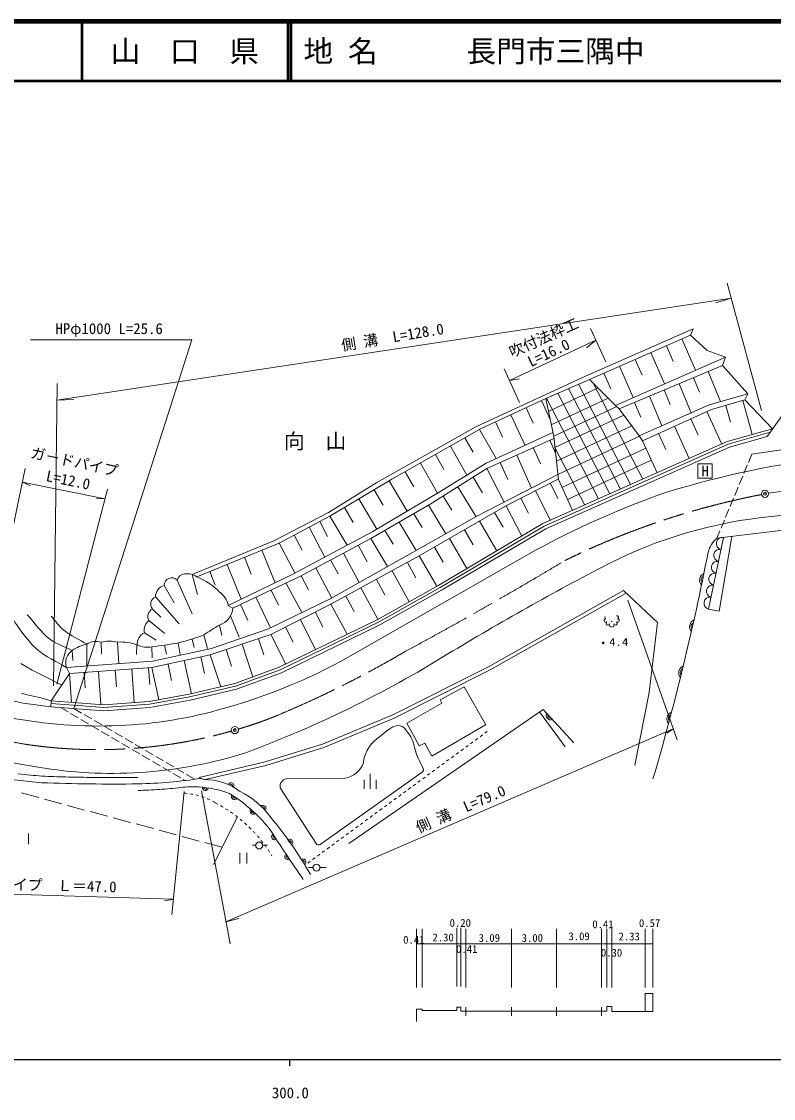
# Model space of a CAD drawing. Units: millimetres, scale not verified. Extents: x 40000 to 680000, y 20000 to 380000.
# Drawn here: x 322858 to 449566, y 198499 to 380000 of the extents above; entities that cross this region are included whole.
import ezdxf
from ezdxf.enums import TextEntityAlignment as Align

# ---------------------------------------------------------------- set-up
doc = ezdxf.new("R2010")
doc.units = ezdxf.units.MM
doc.header["$LTSCALE"] = 1000
doc.header["$PDMODE"] = 32
doc.header["$PDSIZE"] = 500
doc.linetypes.add('CHAIN', pattern=[18.5, 12, -1.5, 3.5, -1.5])
for name, color, linetype, lineweight in [('M-BGD', 7, 'Continuous', 13), ('M-BMK', 2, 'CHAIN', 13), ('M-TTL', 2, 'Continuous', 140), ('M-TTL-BAND', 7, 'Continuous', 25), ('M-TTL-LINE', 7, 'Continuous', 50), ('M-TTL-TXT', 7, 'Continuous', 13), ('M-WORK', 1, 'Continuous', 13)]:
    doc.layers.add(name, color=color, linetype=linetype, lineweight=lineweight)
doc.styles.add('ＭＳ ゴシック', font='')
doc.styles.get('ＭＳ ゴシック').set_extended_font_data('MS Gothic')

msp = doc.modelspace()

# ---------------------------------------------------------------- linework, layer by layer
at = {"layer": 'M-BGD'}
for centre in [(448144, 300407), (358799, 260586)]:
    msp.add_circle(centre, 600, dxfattribs=at)
for p in [(448144, 300407), (358799, 260586)]:
    msp.add_point(p, dxfattribs=at)
at = {"layer": 'M-BMK'}
msp.add_line((545869, 313990), (448736, 300502), dxfattribs=at)
for centre, radius, start, end in [((472424, 171249), 131404, 100.91176, 116.1903), ((57806, 883607), 693212, 298.37621, 300.96061), ((298253, 425486), 175970, 292.148, 300.38528), ((496458, 1231184), 988247, 257.13174, 259.9135), ((335719, 339798), 82515, 286.66122, 290.48335), ((335719, 339798), 82515, 261.40074, 285.82806)]:
    msp.add_arc(centre, radius, start, end, dxfattribs=at)
at = {"layer": 'M-TTL'}
msp.add_line((680000, 380000), (40000, 380000), dxfattribs=at)
at = {"layer": 'M-TTL-BAND'}
for p, q in [((579000, 205000), (58000, 205000)), ((368000, 205000), (368000, 204000))]:
    msp.add_line(p, q, dxfattribs=at)
at = {"layer": 'M-TTL-LINE'}
for p, q in [((333000, 380000), (333000, 370000)), ((367750, 380000), (367750, 370000)), ((368250, 380000), (368250, 370000)), ((40000, 370000), (680000, 370000))]:
    msp.add_line(p, q, dxfattribs=at)
at = {"layer": 'M-WORK'}
for p, q in [((447546, 314448), (441776, 335912)), ((442469, 333373), (328806, 316189)), ((442459, 333372), (439851, 332614)), ((436024, 328193), (417900, 320243)), ((435601, 327146), (418594, 319689)), ((421297, 322633), (418712, 328271)), ((435601, 327146), (436024, 328193)), ((438416, 324559), (435601, 327146)), ((351548, 326349), (324358, 326349)), ((331669, 264220), (351548, 326349)), ((419617, 326296), (405106, 319496)), ((419617, 326296), (418073, 325033)), ((431523, 325358), (432675, 322730)), ((434152, 326511), (436456, 321257)), ((422931, 315314), (441460, 323456)), ((428894, 324205), (431199, 318947)), ((441460, 323456), (438416, 324559)), ((440965, 322010), (441460, 323456)), ((406791, 315820), (404207, 321458)), ((440965, 322010), (423578, 314743)), ((423631, 321898), (425939, 316635)), ((426263, 323052), (427416, 320421)), ((445264, 317254), (440965, 322010)), ((457751, 323059), (448479, 310064)), ((417900, 320243), (399386, 311710)), ((405106, 319496), (406767, 319803)), ((411203, 316463), (418594, 319689)), ((418594, 319689), (422931, 315314)), ((421000, 320744), (422154, 318112)), ((436102, 319977), (437115, 317553)), ((438551, 321001), (440665, 315944)), ((328840, 318987), (328224, 268058)), ((420030, 318240), (411655, 314304)), ((423795, 301198), (415042, 318139)), ((425483, 301950), (416737, 318878)), ((427536, 302865), (419116, 319163)), ((431153, 317909), (432187, 315434)), ((433653, 318954), (435700, 314055)), ((522136, 318632), (445915, 307066)), ((328806, 316189), (331662, 316282)), ((400315, 311408), (411203, 316463)), ((410463, 316119), (411942, 312933)), ((411203, 316463), (412542, 310068)), ((420072, 299539), (411305, 316507)), ((421716, 316540), (412130, 312035)), ((421977, 300388), (413217, 317342)), ((426153, 315819), (427208, 313294)), ((428653, 316864), (430743, 311864)), ((438721, 315390), (445264, 317254)), ((444770, 316227), (439101, 314629)), ((444395, 316121), (446006, 310406)), ((444770, 316227), (445264, 317254)), ((449407, 311365), (444770, 316227)), ((407883, 314921), (409084, 312335)), ((423162, 315111), (412532, 310115)), ((422931, 315314), (423578, 314743)), ((423578, 314743), (426926, 310178)), ((426926, 310178), (438721, 315390)), ((439101, 314629), (427497, 309341)), ((438337, 314281), (440839, 308792)), ((441537, 315316), (442343, 312458)), ((402724, 312526), (403919, 309953)), ((405304, 313724), (407699, 308564)), ((424364, 313672), (412741, 308210)), ((435616, 313041), (436861, 310308)), ((399386, 311710), (382731, 302334)), ((385280, 302853), (400315, 311408)), ((400026, 311243), (402821, 306331)), ((401127, 305556), (412406, 310719)), ((425684, 311872), (412988, 305905)), ((430196, 310571), (431431, 307860)), ((432894, 311800), (435375, 306358)), ((449407, 311365), (441791, 309216)), ((448990, 310780), (441944, 308792)), ((397581, 309852), (398946, 307451)), ((412576, 309754), (401279, 304693)), ((441791, 309216), (410725, 295374)), ((441944, 308792), (410931, 294973)), ((411865, 309435), (412844, 307249)), ((412542, 310068), (413320, 302810)), ((413228, 303668), (426965, 310124)), ((427497, 309341), (426926, 310178)), ((426926, 310178), (427497, 309341)), ((427497, 309341), (429942, 303937)), ((427497, 309341), (429957, 303943)), ((448479, 310064), (442132, 308274)), ((392597, 307016), (394016, 304523)), ((395135, 308460), (397918, 303568)), ((406298, 306942), (408792, 301375)), ((409082, 308188), (410294, 305483)), ((442132, 308274), (411184, 294484)), ((417755, 298507), (412741, 308210)), ((428057, 308112), (413913, 301465)), ((445915, 307066), (445339, 305681)), ((390060, 305573), (392947, 300498)), ((393261, 300684), (401127, 305556)), ((403515, 305695), (404797, 302833)), ((428973, 306102), (414840, 299460)), ((436845, 305442), (436845, 303042)), ((439245, 305442), (436845, 305442)), ((439245, 303042), (439245, 305442)), ((445147, 305219), (444571, 303834)), ((529166, 306493), (449289, 296585)), ((315592, 266769), (323461, 304647)), ((387523, 304129), (388979, 301569)), ((401279, 304693), (391739, 298654)), ((398936, 303210), (400515, 300594)), ((399604, 296625), (413228, 303668)), ((401279, 304693), (404213, 299007)), ((444379, 303373), (443803, 301988)), ((322993, 302393), (324347, 301757)), ((336953, 299585), (322993, 302393)), ((382731, 302334), (374608, 297279)), ((374824, 296631), (385280, 302853)), ((384806, 302571), (387840, 297471)), ((396384, 301595), (399441, 296532)), ((413313, 302873), (404577, 298426)), ((411973, 302134), (413244, 299599)), ((413320, 302810), (415690, 297587)), ((436845, 303042), (439245, 303042)), ((512297, 301805), (440031, 292920)), ((443611, 301526), (443035, 300141)), ((328791, 268341), (337367, 301169)), ((336953, 299585), (335517, 299594)), ((379714, 299541), (382744, 294450)), ((382046, 294037), (393261, 300684)), ((382260, 301056), (383776, 298508)), ((393905, 300026), (395347, 297636)), ((407015, 299648), (408265, 297155)), ((409494, 300891), (411980, 295933)), ((442842, 299679), (442266, 298294)), ((377269, 298086), (378759, 295583)), ((391739, 298654), (381691, 292869)), ((404577, 298426), (389886, 289926)), ((391417, 298469), (394330, 293645)), ((404543, 298406), (407185, 293286)), ((442074, 297833), (441498, 296448)), ((374608, 297279), (365362, 292484)), ((366269, 292095), (374824, 296631)), ((374824, 296631), (377734, 291741)), ((388949, 297048), (390354, 294722)), ((394936, 293986), (399604, 296625)), ((402552, 297254), (403997, 294756)), ((441306, 295986), (440730, 294601)), ((368700, 286932), (382046, 294037)), ((371305, 294765), (373971, 289738)), ((373097, 295715), (374439, 293185)), ((384086, 294248), (385506, 291896)), ((386481, 295627), (389365, 290850)), ((410725, 295374), (393153, 285008)), ((410931, 294973), (393377, 284618)), ((411184, 294484), (393652, 284141)), ((397513, 294339), (398971, 291819)), ((400043, 295803), (402946, 290785)), ((440538, 294139), (440031, 292920)), ((365362, 292484), (351614, 286792)), ((368787, 293430), (370121, 290914)), ((381691, 292869), (369664, 286425)), ((374967, 282746), (394936, 293986)), ((381691, 292869), (384547, 288138)), ((394983, 292875), (397911, 287815)), ((438639, 280960), (441141, 293057)), ((440427, 280625), (442566, 293232)), ((352400, 286435), (366269, 292095)), ((363342, 290900), (365577, 285421)), ((366269, 292095), (368939, 287059)), ((377091, 290404), (379751, 285439)), ((377921, 272861), (409556, 290938)), ((379585, 291741), (381116, 288941)), ((392435, 291400), (393905, 288860)), ((360417, 289706), (361573, 286875)), ((374942, 289253), (376192, 286921)), ((389886, 289926), (374993, 281781)), ((387909, 288845), (389327, 286251)), ((389886, 289926), (392835, 284830)), ((351614, 286792), (352495, 283428)), ((354568, 287320), (355500, 285035)), ((357493, 288513), (359880, 282664)), ((357688, 281604), (368700, 286932)), ((372434, 287909), (375153, 282835)), ((385301, 287419), (388153, 282203)), ((349099, 285859), (351628, 280191)), ((369664, 286425), (362357, 282974)), ((367396, 285403), (370084, 280386)), ((369963, 286566), (371231, 284200)), ((382665, 285977), (384099, 283355)), ((393153, 285008), (382787, 279193)), ((346905, 284940), (348550, 282048)), ((364930, 284189), (366140, 281627)), ((377511, 283159), (378921, 280579)), ((380029, 284536), (382912, 279263)), ((393377, 284618), (382996, 278794)), ((393652, 284141), (383251, 278306)), ((424284, 284082), (401527, 271249)), ((424745, 283652), (401809, 270719)), ((345455, 283038), (349399, 278511)), ((358450, 281147), (357688, 281604)), ((362357, 282974), (358450, 281147)), ((359727, 281744), (360973, 279080)), ((362357, 282974), (364787, 277828)), ((364463, 277671), (374967, 282746)), ((374993, 281781), (364869, 276682)), ((374993, 281781), (377747, 276745)), ((425029, 282495), (433339, 258948)), ((344907, 280987), (346304, 279625)), ((358093, 279867), (359534, 276229)), ((372366, 280458), (373646, 277917)), ((438639, 280960), (440427, 280625)), ((344303, 279049), (347009, 276856)), ((356209, 278281), (356616, 276512)), ((382787, 279193), (366258, 271166)), ((382996, 278794), (366435, 270751)), ((383251, 278306), (366651, 270245)), ((367356, 277934), (368618, 275429)), ((369843, 279187), (372385, 274141)), ((343589, 276989), (345570, 275751)), ((351588, 275929), (351929, 274478)), ((353591, 276636), (354175, 274319)), ((364869, 276682), (354618, 273256)), ((354847, 274347), (364463, 277671)), ((362772, 275981), (363679, 273265)), ((364869, 276682), (367374, 271708)), ((333870, 275079), (333888, 271436)), ((336258, 275398), (336346, 273434)), ((339052, 275415), (339265, 271772)), ((342273, 274959), (342218, 273346)), ((344801, 274619), (344889, 272745)), ((344926, 272216), (354847, 274347)), ((346959, 274885), (347259, 273399)), ((349258, 275270), (349576, 273293)), ((357316, 274158), (358252, 271358)), ((360014, 275059), (361857, 269543)), ((420754, 275386), (420966, 275174)), ((420754, 275174), (420966, 275386)), ((331412, 274018), (331482, 272320)), ((354618, 273256), (344824, 271125)), ((350265, 272309), (351484, 266707)), ((353066, 272918), (353670, 270139)), ((354618, 273256), (356421, 267861)), ((330413, 271150), (344926, 272216)), ((330945, 270135), (330413, 271150)), ((344824, 271125), (330945, 270135)), ((335830, 270484), (336229, 264881)), ((338631, 270683), (338833, 267846)), ((341432, 270883), (341837, 265205)), ((344271, 271085), (344472, 268263)), ((344824, 271125), (346008, 265685)), ((347545, 271717), (348146, 268952)), ((366258, 271166), (358800, 268416)), ((366435, 270751), (358930, 267984)), ((401527, 271249), (385403, 263156)), ((401809, 270719), (385654, 262610)), ((330945, 270135), (327860, 265509)), ((330945, 270135), (331294, 265251)), ((333388, 270309), (333574, 267688)), ((366651, 270245), (359088, 267457)), ((358800, 268416), (351089, 266615)), ((358930, 267984), (351181, 266174)), ((359088, 267457), (351293, 265636)), ((323140, 265128), (315592, 266769)), ((327779, 264512), (323140, 265128)), ((327860, 265509), (327779, 264512)), ((336708, 264394), (327824, 265060)), ((336709, 264845), (327860, 265509)), ((344357, 265382), (336709, 264845)), ((351089, 266615), (344357, 265382)), ((351181, 266174), (344414, 264935)), ((351293, 265636), (344483, 264389)), ((336707, 263842), (327779, 264512)), ((329395, 264391), (330690, 263634)), ((331122, 263382), (332417, 262625)), ((331669, 264220), (332964, 263463)), ((333396, 263211), (334691, 262454)), ((344483, 264389), (336707, 263842)), ((344414, 264935), (336708, 264394)), ((410760, 264062), (378010, 241494)), ((414440, 257752), (410138, 263633)), ((415905, 258430), (410760, 264062)), ((332849, 262373), (334144, 261616)), ((334575, 261364), (335870, 260607)), ((335122, 262202), (336417, 261445)), ((385403, 263156), (373601, 258233)), ((385654, 262610), (373806, 257668)), ((336302, 260354), (337597, 259598)), ((336849, 261193), (338144, 260436)), ((338576, 260184), (339871, 259427)), ((432682, 260810), (357302, 228284)), ((382342, 258775), (384723, 260688)), ((400534, 259761), (400131, 259466)), ((401341, 260353), (400937, 260057)), ((432682, 260810), (431600, 260079)), ((338029, 259345), (339324, 258589)), ((339756, 258336), (341051, 257579)), ((340303, 259175), (341598, 258418)), ((342029, 258166), (343325, 257409)), ((373601, 258233), (363892, 255207)), ((398115, 257987), (397712, 257692)), ((398921, 258579), (398518, 258283)), ((399728, 259170), (399325, 258874)), ((341482, 257327), (342777, 256570)), ((343209, 256318), (344504, 255561)), ((343756, 257157), (345051, 256400)), ((345483, 256148), (346778, 255391)), ((373806, 257668), (364050, 254627)), ((395696, 256213), (395293, 255917)), ((396502, 256804), (396099, 256509)), ((397309, 257396), (396905, 257100)), ((344936, 255309), (346231, 254552)), ((346663, 254300), (347958, 253543)), ((347210, 255138), (348505, 254382)), ((348937, 254129), (350232, 253373)), ((363892, 255207), (352763, 252614)), ((364050, 254627), (353775, 252234)), ((390542, 254112), (389979, 255284)), ((393277, 254439), (392873, 254143)), ((394083, 255030), (393680, 254735)), ((394889, 255622), (394486, 255326)), ((348389, 253291), (349685, 252534)), ((350663, 253120), (351958, 252363)), ((352763, 252614), (353544, 252230)), ((367469, 252354), (377384, 252491)), ((373206, 241305), (390381, 253488)), ((381593, 253201), (381593, 250701)), ((390857, 252665), (390454, 252369)), ((391664, 253256), (391261, 252961)), ((392470, 253848), (392067, 253552)), ((350116, 252282), (350457, 252083)), ((372496, 241443), (366445, 250875)), ((380593, 252201), (380593, 250701)), ((382593, 252201), (382593, 250701)), ((388438, 250891), (388035, 250595)), ((389245, 251482), (388841, 251187)), ((390051, 252074), (389648, 251778)), ((325771, 249202), (322875, 249987)), ((329632, 248156), (326736, 248941)), ((350239, 250226), (348211, 229504)), ((358004, 224551), (353156, 250329)), ((386019, 249117), (385616, 248821)), ((386825, 249708), (386422, 249412)), ((387632, 250299), (387229, 250004)), ((333493, 247111), (330597, 247895)), ((337354, 246065), (334458, 246849)), ((383600, 247343), (383197, 247047)), ((384406, 247934), (384003, 247638)), ((385213, 248525), (384809, 248230)), ((341214, 245019), (338319, 245804)), ((359198, 245838), (355186, 237938)), ((381181, 245569), (380777, 245273)), ((381987, 246160), (381584, 245864)), ((382793, 246751), (382390, 246456)), ((345075, 243973), (342180, 244758)), ((348936, 242928), (346040, 243712)), ((378761, 243794), (378358, 243499)), ((379568, 244386), (379164, 244090)), ((380374, 244977), (379971, 244682)), ((324015, 243158), (324015, 241344)), ((352797, 241882), (349901, 242666)), ((356658, 240836), (353762, 241620)), ((375536, 241429), (375132, 241133)), ((376342, 242020), (375939, 241725)), ((377148, 242612), (376745, 242316)), ((377955, 243203), (377552, 242907)), ((359630, 239922), (359630, 238108)), ((360804, 239922), (360804, 238108)), ((361789, 241202), (362319, 241202)), ((363484, 241180), (364281, 241180)), ((373116, 239655), (372713, 239359)), ((373923, 240246), (373520, 239951)), ((374729, 240838), (374326, 240542)), ((370697, 237881), (370621, 237825)), ((371504, 238472), (371100, 238177)), ((372310, 239064), (371907, 238768)), ((371211, 237402), (371981, 237402)), ((373152, 237402), (374170, 237402)), ((348489, 232089), (300080, 233521)), ((348464, 232090), (347018, 231811)), ((357302, 228284), (359488, 228811)), ((389410, 227087), (389410, 217223)), ((390386, 227087), (390386, 217223)), ((396210, 227253), (396210, 217390)), ((396911, 227253), (396911, 217390)), ((397709, 227087), (397709, 217223)), ((405446, 227087), (405446, 217223)), ((412988, 227087), (412988, 217223)), ((420583, 227087), (420583, 217223)), ((421506, 227087), (421506, 217223)), ((422311, 227087), (422311, 217223)), ((427974, 227087), (427974, 217223)), ((429243, 227087), (429243, 217223)), ((389410, 224573), (429243, 224573)), ((427968, 216203), (427968, 213160)), ((429243, 216203), (427968, 216203)), ((429219, 216192), (429219, 213160)), ((389422, 213562), (389422, 211454)), ((390386, 213562), (389422, 213562)), ((390386, 213328), (390386, 213562)), ((396210, 213328), (390386, 213328)), ((396210, 213865), (396210, 213328)), ((396911, 213865), (396210, 213865)), ((396911, 213865), (396911, 213197)), ((421515, 213197), (396911, 213197)), ((397709, 212429), (397709, 213882)), ((405446, 212429), (405446, 213882)), ((412988, 212429), (412988, 213882)), ((420583, 212429), (420583, 213882)), ((421515, 213197), (421515, 213996)), ((422311, 213996), (421515, 213996)), ((422311, 213160), (422311, 213996)), ((429219, 213160), (422311, 213160))]:
    msp.add_line(p, q, dxfattribs=at)
for points in [[(426219, 254657), (428606, 266943), (430010, 278738), (424284, 284082)], [(330413, 271150), (329784, 271522), (329143, 271878), (328498, 272227), (327855, 272580), (327222, 272945), (326605, 273333), (326012, 273752), (325449, 274213), (324671, 274964), (323948, 275767), (323269, 276611), (322619, 277483), (321986, 278371), (321358, 279264), (320720, 280148), (320062, 281012)], [(331412, 274018), (330929, 274249), (330438, 274468), (329944, 274681), (329452, 274897), (328966, 275123), (328491, 275367), (328032, 275636), (327594, 275939), (327059, 276378), (326558, 276855), (326084, 277360), (325627, 277886), (325181, 278424), (324738, 278964), (324290, 279498), (323828, 280018)], [(333870, 275079), (333381, 275362), (332884, 275634), (332384, 275902), (331886, 276172), (331393, 276450), (330912, 276744), (330446, 277060), (330000, 277403), (329699, 277670), (329416, 277956), (329146, 278254), (328885, 278562), (328630, 278876), (328376, 279191), (328119, 279504), (327855, 279809)], [(322751, 271800), (323695, 271217), (324665, 270675), (325654, 270161), (326653, 269663), (327654, 269169), (328650, 268668), (329634, 268146)], [(327860, 265509), (326868, 265801), (325859, 266057), (324843, 266300), (323831, 266550), (322832, 266827)], [(401095, 261494), (397462, 267859), (393426, 265685), (393674, 265126), (387775, 261773), (389855, 257923), (390818, 258358), (391998, 256215), (401064, 261494)]]:
    msp.add_lwpolyline(points, dxfattribs=at)
for centre, radius in [((422303, 278912), 40), ((420860, 275280), 150), ((362900, 241135), 585), ((372566, 237402), 585)]:
    msp.add_circle(centre, radius, dxfattribs=at)
for centre, radius, start, end in [((476905, 154616), 152911, 97.15846, 107.76045), ((484437, 151949), 157877, 110.06916, 118.31375), ((456605, 219794), 77139, 95.44249, 116.94846), ((443392, 289149), 5052, 131.7106, 163.62845), ((440962, 292043), 1030, 79.97415, 256.65447), ((38485, 367623), 407413, 343.56913, 349.09853), ((440545, 290027), 1030, 79.97415, 256.65447), ((440128, 288010), 1030, 79.97415, 256.65447), ((350441, 285546), 1379, 94.34746, 166.85513), ((350650, 283627), 3309, 58.06832, 95.43386), ((641408, -133814), 476122, 117.48818, 121.20679), ((438375, 285853), 1252, 115.42574, 221.46092), ((439711, 285994), 1030, 79.97415, 256.65447), ((348183, 284968), 1278, 44.23642, 181.26553), ((347377, 274868), 12610, 45.43253, 66.52609), ((438006, 285928), 626, 115.36948, 221.51718), ((439294, 283978), 1030, 79.97415, 256.65447), ((347333, 283099), 1889, 103.06699, 183.19322), ((353982, 280793), 3795, 12.34121, 53.72692), ((345910, 281793), 1287, 111.09729, 218.82005), ((438877, 281962), 1030, 79.97415, 256.65447), ((345539, 279727), 1410, 116.64541, 208.71401), ((355231, 281354), 3226, 287.65451, 356.31643), ((421398, 279584), 252, 139.2106, 249.99998), ((423206, 279584), 252, 290.00002, 109.99994), ((345608, 277443), 2070, 129.11885, 192.67066), ((388130, 224575), 62476, 120.72659, 123.56214), ((421302, 279051), 297, 88.13007, 304.99998), ((421643, 278565), 297, 124.99995, 341.86988), ((422302, 278347), 398, 161.56501, 18.43494), ((422962, 278565), 297, 198.13008, 54.99995), ((423302, 279051), 297, 234.99999, 91.86988), ((436692, 278017), 1252, 114.30068, 220.33585), ((436325, 278099), 626, 114.24442, 220.39211), ((344370, 275143), 2005, 112.92284, 186.38177), ((340598, 310291), 36076, 284.03317, 291.10935), ((335529, 267858), 7409, 102.93637, 123.75896), ((335413, 272623), 2900, 73.05618, 122.13311), ((337696, 268988), 6569, 78.08089, 102.64437), ((339601, 267685), 7750, 69.00143, 94.05628), ((344047, 278462), 3916, 244.75981, 281.09312), ((336163, 348745), 74627, 276.6466, 280.17502), ((332851, 271909), 2554, 124.31385, 197.27666), ((330646, 358033), 97412, 285.09068, 299.03236), ((293763, 436861), 192110, 290.37363, 301.70141), ((434856, 270215), 1252, 113.17561, 219.21078), ((434491, 270305), 626, 113.11935, 219.26704), ((336165, 335403), 74128, 271.48626, 285.52597), ((412045, 263118), 812, 155.03407, 289.79434), ((411930, 263013), 406, 155.03407, 289.79434), ((432867, 262451), 1252, 112.05054, 218.08572), ((447684, 971634), 727604, 256.91924, 260.43025), ((335809, 340737), 79470, 258.26251, 271.64306), ((432503, 262548), 626, 111.99428, 218.14198), ((386615, 258359), 3001, 97.19771, 129.07389), ((386308, 259771), 1566, 27.11496, 92.538), ((383415, 256668), 5740, 15.87564, 41.67928), ((386437, 254365), 6018, 132.87655, 173.25106), ((399081, 260159), 10325, 190.72365, 208.17533), ((338102, 327882), 74601, 261.22476, 287.58836), ((342455, 432691), 181706, 257.15027, 264.87123), ((376760, 256357), 3917, 279.16622, 340.85071), ((390091, 253895), 500, 305.3497, 25.64101), ((390091, 253895), 500, 305.3497, 25.64101), ((342455, 432691), 180606, 263.58441, 264.87123), ((338568, 587400), 334814, 267.8919, 268.58486), ((338568, 587400), 334814, 268.58486, 269.27782), ((338568, 587400), 334814, 269.27782, 269.97078), ((338568, 587400), 334814, 269.97078, 270.66374), ((340013, 341493), 90018, 271.55747, 278.3768), ((367665, 251124), 1245, 99.04573, 191.54034), ((338568, 587400), 335914, 267.8919, 270.66374), ((340013, 341493), 91118, 271.55747, 273.83058), ((340013, 341493), 91118, 273.83058, 276.10369), ((351681, 237916), 13125, 85.72566, 98.67181), ((351493, 232237), 18804, 70.07686, 86.446), ((353840, 250894), 500, 173.5919, 352.07184), ((353816, 242581), 9653, 52.66247, 91.61734), ((353840, 250894), 250, 173.21231, 352.45142), ((358163, 251200), 500, 331.74647, 154.72672), ((358163, 251200), 250, 332.49307, 153.98012), ((349184, 237306), 12713, 82.96328, 85.21672), ((349184, 237306), 12713, 78.4564, 80.70984), ((349184, 237306), 12713, 73.94952, 76.20296), ((349184, 237306), 12713, 69.44264, 71.69608), ((349184, 237306), 12713, 64.93576, 67.1892), ((343341, 226673), 27426, 39.16002, 57.93496), ((358733, 249373), 500, 146.38084, 325.33788), ((358733, 249373), 250, 146.1203, 325.59842), ((353614, 237886), 13774, 36.09999, 63.91168), ((349184, 237306), 12713, 60.42888, 62.68232), ((344277, 226754), 24328, 61.32007, 62.49763), ((344277, 226754), 24328, 58.96496, 60.14251), ((344277, 226754), 24328, 56.60984, 57.7874), ((361869, 246895), 500, 138.02441, 316.98146), ((361869, 246895), 250, 137.76388, 317.242), ((363561, 247413), 500, 312.72298, 134.80909), ((363561, 247413), 250, 313.24528, 134.2868), ((344277, 226754), 24328, 54.25473, 55.43229), ((344277, 226754), 24328, 51.89961, 53.07717), ((344277, 226754), 24328, 49.5445, 50.72206), ((311462, 201494), 69424, 30.05704, 39.8732), ((344277, 226754), 24328, 47.18938, 48.36694), ((344277, 226754), 24328, 44.83427, 46.01183), ((344277, 226754), 24328, 42.47916, 43.65671), ((638079, 420112), 325277, 212.78206, 214.59808), ((344277, 226754), 24328, 40.12404, 41.3016), ((344277, 226754), 24328, 37.76893, 38.94648), ((365506, 242604), 500, 123.02952, 303.1176), ((365506, 242604), 250, 123.05154, 303.09558), ((368067, 241688), 500, 305.17132, 125.58422), ((368067, 241688), 250, 305.27458, 125.48096), ((372917, 241713), 500, 212.68055, 305.3497), ((372917, 241713), 500, 212.68055, 305.3497), ((344277, 226754), 24328, 35.41381, 36.59137), ((344277, 226754), 24328, 33.0587, 34.23626), ((344277, 226754), 24328, 31.34628, 31.88114), ((367710, 239265), 500, 123.7341, 303.82218), ((367710, 239265), 250, 123.75612, 303.80016), ((370288, 238362), 500, 301.87012, 122.28302), ((370288, 238362), 250, 301.97337, 122.17976)]:
    msp.add_arc(centre, radius, start, end, dxfattribs=at)

# ---------------------------------------------------------------- texts
at = {"layer": 'M-TTL-BAND', "style": 'ＭＳ ゴシック'}
msp.add_text('300.0', height=1833, dxfattribs=at).set_placement((368156, 199445), align=Align.MIDDLE_CENTER)
at = {"layer": 'M-TTL-TXT', "style": 'ＭＳ ゴシック'}
msp.add_text('山\u3000口\u3000県', height=3666, dxfattribs=at).set_placement((350375, 375000), align=Align.MIDDLE_CENTER)
msp.add_text('地 名      長門市三隅中', height=3666, dxfattribs=at).set_placement((370380, 375000), align=Align.MIDDLE_LEFT)
at = {"layer": 'M-WORK', "style": 'ＭＳ ゴシック'}
for s, height, p in [('HPφ1000 L=25.6', 1833, (337613, 328246)), ('向\u3000山', 2566, (372319, 309269)), ('H', 1833, (438045, 304242)), ('0.20', 1320, (396792, 228084)), ('0.41', 1320, (420843, 227854)), ('0.57', 1320, (428692, 228046)), ('0.41', 1320, (388962, 225241)), ('2.30', 1320, (393896, 225629)), ('3.09', 1320, (401683, 225553)), ('3.00', 1320, (408933, 225553)), ('3.09', 1320, (416816, 225840)), ('2.33', 1320, (425255, 225802)), ('0.41', 1320, (397893, 223679)), ('0.30', 1320, (422282, 223059))]:
    msp.add_text(s, height=height, dxfattribs=at).set_placement(p, align=Align.MIDDLE_CENTER)
for s, rotation, p in [('側 溝  L=128.0', 9.415, (385371, 326837)), ('吹付法枠工', 24.198, (410857, 326749)), ('L=16.0', 25.419, (411679, 324167)), ('ガ－ドパイプ', 347.845, (331774, 305816)), ('L=12.0', 348.457, (330717, 302725)), ('側 溝  L=79.0', 23.611, (396845, 247290)), ('ガ－ドパイプ\u3000Ｌ＝47.0', 358.539, (325134, 234494))]:
    msp.add_text(s, height=1833, rotation=rotation, dxfattribs=at).set_placement(p, align=Align.MIDDLE_CENTER)
at = {"layer": 'M-WORK', "style": 'ＭＳ ゴシック', "width": 1.2}
msp.add_text('4.4', height=1320, dxfattribs=at).set_placement((423498, 275453), align=Align.MIDDLE_CENTER)

doc.saveas('drawing.dxf')
